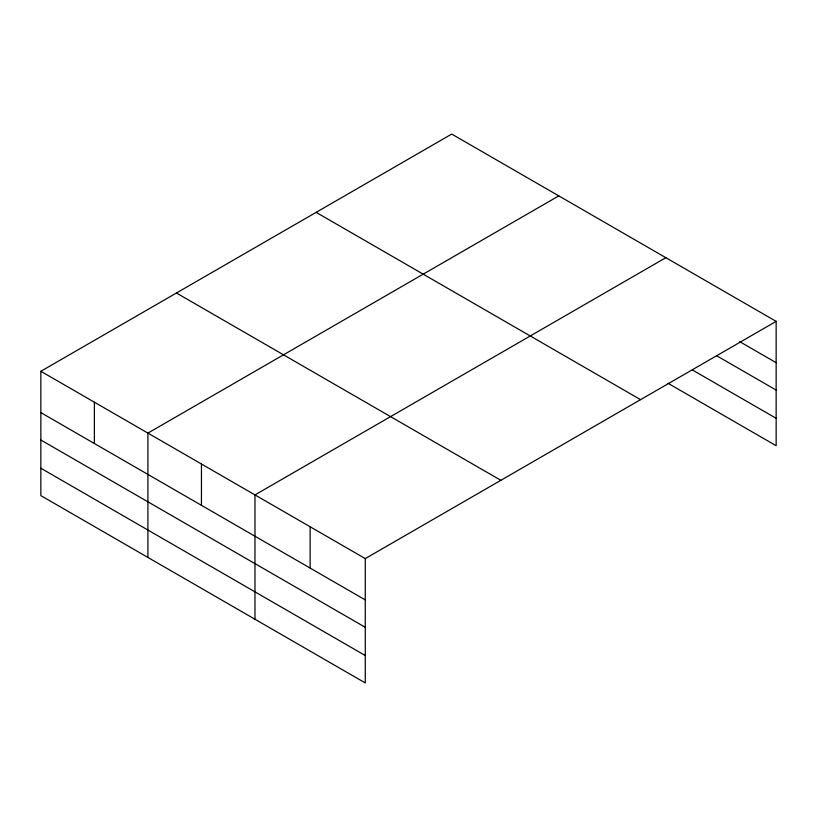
<?xml version="1.0" encoding="UTF-8"?>
<svg xmlns="http://www.w3.org/2000/svg" width="817" height="817" viewBox="0 0 817 817"><rect width="100%" height="100%" fill="white"/><g stroke="black" fill="none" stroke-linecap="round" stroke-linejoin="round"><path stroke-width="1.23" d="M776.15 321.377L451.73 134.07L40.85 371.286L40.85 495.623L365.27 682.93L365.27 558.593L776.15 321.377L776.15 445.714L668.051 383.306M558.787 195.886L147.908 433.102L147.908 557.429M665.845 257.692L254.975 494.908L254.975 619.245M739.753 341.68L776.15 362.697M716.58 355.701L776.15 390.087M692.316 369.917L776.15 418.314M316.138 212.349L640.559 399.656M176.441 293.007L500.862 480.314M40.85 371.286L365.27 558.593M40.85 412.605L365.27 599.913M40.85 440.006L365.27 627.303M40.85 468.223L365.27 655.53M310.123 526.751L310.123 568.07M201.442 464.005L201.442 505.325M94.384 402.189L94.384 443.508"/></g></svg>
